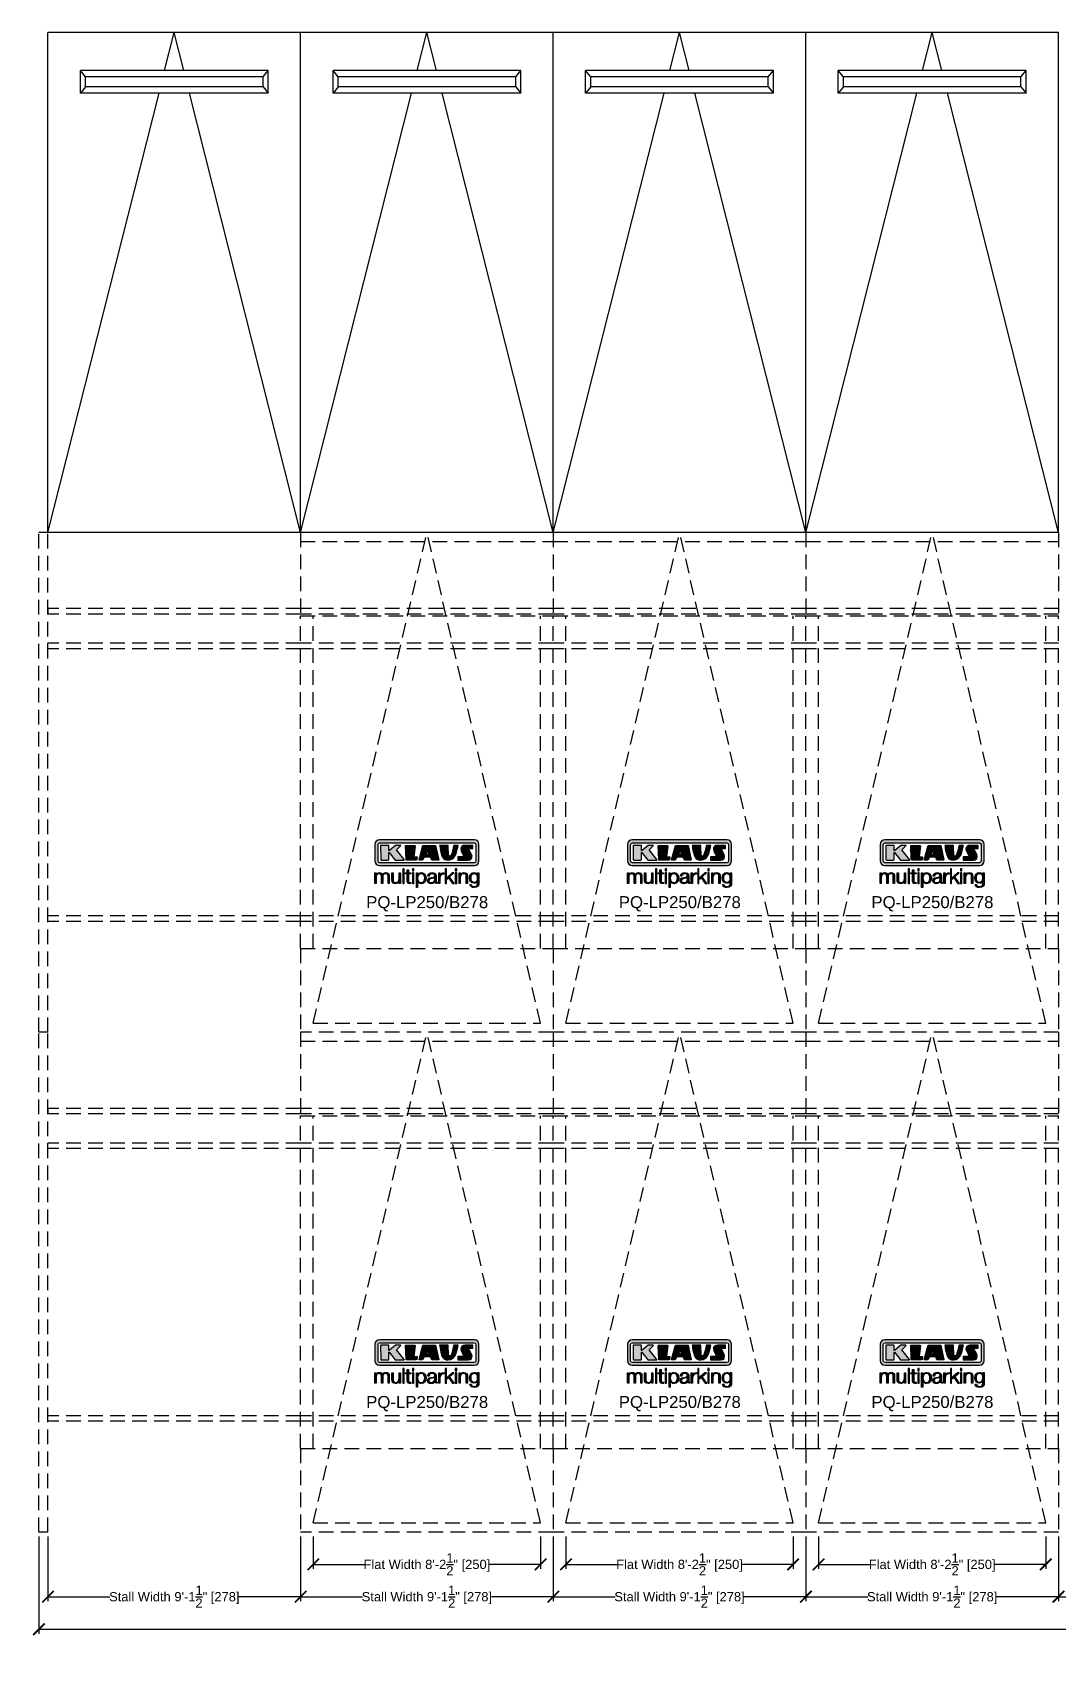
# Model space of a CAD drawing. Extents: x -210816 to 22943, y 10566 to 41486.
# Drawn here: x 19694 to 20138, y 17632 to 18336 of the extents above; entities that cross this region are included whole.
import ezdxf

# ---------------------------------------------------------------- set-up
doc = ezdxf.new("R2010")
doc.units = 0
doc.header["$MEASUREMENT"] = 0
doc.linetypes.add('DASHED', pattern=[0.2067, 0.1654, -0.0413])
doc.linetypes.add('HIDDEN', pattern=[9.525, 6.35, -3.175])
doc.layers.get('0').update_dxf_attribs({"linetype": 'CONTINUOUS'})
doc.layers.get('DEFPOINTS').update_dxf_attribs({"linetype": 'CONTINUOUS'})
for name, color, linetype in [('DIM', 6, 'CONTINUOUS'), ('KLAUS', 30, 'CONTINUOUS'), ('LOGO', 7, 'CONTINUOUS')]:
    doc.layers.add(name, color=color, linetype=linetype)
doc.styles.get("Standard").update_dxf_attribs({"font": 'arial.ttf'})
doc.dimstyles.get("Standard").update_dxf_attribs({"dimtxt": 5, "dimasz": 5, "dimexe": 2, "dimexo": 2, "dimgap": 0.09, "dimtad": 0, "dimtih": 1, "dimtoh": 1, "dimdec": 1, "dimzin": 0, "dimdsep": 46, "dimlunit": 4, "dimtxsty": 'Standard', "dimblk": 'ARCHTICK', "dimcen": -0.09, "dimadec": 0, "dimazin": 0, "dimtfac": 1, "dimtdec": 4, "dimtofl": 0, "dimtmove": 0, "dimatfit": 3, "dimldrblk": 'ARCHTICK', "dimfxl": 1, "dimtolj": 1, "dimtzin": 0, "dimarcsym": 0})

# ---------------------------------------------------------------- blocks, each defined once
blk = doc.blocks.new('KLAUS')
at = {"layer": 'LOGO'}
h = blk.add_hatch(color=8, dxfattribs=at)
h.dxf.hatch_style = 2
edge = h.paths.add_edge_path()
edge.add_spline(control_points=[(3.6, 29.1), (2.9, 29.1), (2.3, 28.5), (2.3, 27.8), (2.3, 27.8), (2.3, 16.1), (2.3, 16.1), (2.3, 15.4), (2.9, 14.8), (3.6, 14.8), (3.6, 14.8), (71.2, 14.8), (71.2, 14.8), (71.9, 14.8), (72.5, 15.4), (72.5, 16.1), (72.5, 16.1), (72.5, 27.8), (72.5, 27.8), (72.5, 28.5), (71.9, 29.1), (71.2, 29.1), (71.2, 29.1), (3.6, 29.1), (3.6, 29.1), (3.6, 29.1), (3.6, 29.1), (3.6, 29.1)], knot_values=[0, 0, 0, 0, 1, 1, 1, 2, 2, 2, 3, 3, 3, 4, 4, 4, 5, 5, 5, 6, 6, 6, 7, 7, 7, 8, 8, 8, 9, 9, 9, 9], degree=3, periodic=0)
edge = h.paths.add_edge_path()
edge.add_spline(control_points=[(3.4, 31.2), (3.4, 31.2), (71.5, 31.2), (71.5, 31.2), (73.3, 31.2), (74.7, 29.8), (74.7, 28), (74.7, 28), (74.7, 16.2), (74.7, 16.2), (74.7, 14.4), (73.3, 12.9), (71.5, 12.9), (71.5, 12.9), (3.4, 12.9), (3.4, 12.9), (1.6, 12.9), (0.1, 14.4), (0.1, 16.2), (0.1, 16.2), (0.1, 28), (0.1, 28), (0.1, 29.8), (1.6, 31.2), (3.4, 31.2), (3.4, 31.2), (3.4, 31.2), (3.4, 31.2)], knot_values=[0, 0, 0, 0, 1, 1, 1, 2, 2, 2, 3, 3, 3, 4, 4, 4, 5, 5, 5, 6, 6, 6, 7, 7, 7, 8, 8, 8, 9, 9, 9, 9], degree=3, periodic=0)
h = blk.add_hatch(color=8, dxfattribs=at)
h.dxf.hatch_style = 2
edge = h.paths.add_edge_path()
edge.add_spline(control_points=[(4.5, 27.3), (4.5, 27.3), (9.7, 27.3), (9.7, 27.3), (9.8, 27.3), (10, 27.2), (10, 27.1), (10, 27.1), (10, 23.7), (10, 23.7), (10, 23.7), (9.9, 23.6), (10, 23.6), (10.1, 23.5), (10.2, 23.6), (10.2, 23.6), (10.2, 23.6), (10.5, 23.7), (10.5, 23.7), (10.5, 23.7), (14.9, 27.3), (14.9, 27.3), (14.9, 27.3), (18.4, 27.3), (18.4, 27.3), (18.4, 27.3), (18.5, 27.3), (18.6, 27.2), (18.6, 27), (18.5, 26.9), (18.5, 26.9), (18.5, 26.9), (15.5, 24.1), (15.5, 24.1), (15.5, 24.1), (21.1, 17.1), (21.1, 17.1), (21.1, 17.1), (21.1, 16.9), (21.1, 16.9), (21.1, 16.8), (21, 16.8), (21, 16.8), (21, 16.8), (14.7, 16.8), (14.7, 16.8), (14.7, 16.8), (10.3, 22.2), (10.3, 22.2), (10.3, 22.2), (10.2, 22.2), (10.1, 22.2), (10, 22.2), (10, 22.1), (10, 22.1), (10, 22.1), (10, 17.1), (10, 17.1), (10, 16.9), (9.8, 16.8), (9.7, 16.8), (9.7, 16.8), (4.5, 16.8), (4.5, 16.8), (4.4, 16.8), (4.2, 16.9), (4.2, 17.1), (4.2, 17.1), (4.2, 27.1), (4.2, 27.1), (4.2, 27.2), (4.4, 27.3), (4.5, 27.3), (4.5, 27.3), (4.5, 27.3), (4.5, 27.3)], knot_values=[0, 0, 0, 0, 1, 1, 1, 2, 2, 2, 3, 3, 3, 4, 4, 4, 5, 5, 5, 6, 6, 6, 7, 7, 7, 8, 8, 8, 9, 9, 9, 10, 10, 10, 11, 11, 11, 12, 12, 12, 13, 13, 13, 14, 14, 14, 15, 15, 15, 16, 16, 16, 17, 17, 17, 18, 18, 18, 19, 19, 19, 20, 20, 20, 21, 21, 21, 22, 22, 22, 23, 23, 23, 24, 24, 24, 25, 25, 25, 25], degree=3, periodic=0)
h = blk.add_hatch(color=8, dxfattribs=at)
h.dxf.hatch_style = 2
h.paths.add_polyline_path([(22.4, 17.1), (22, 27.1), (22.2, 27.3), (28.5, 27.3), (28.9, 27), (28, 19.1), (30.3, 19.1), (30.4, 18.9), (30.1, 17), (29.5, 16.8), (22.6, 16.8)])
h = blk.add_hatch(color=8, dxfattribs=at)
h.paths.add_polyline_path([(36.5, 21), (38.9, 21), (37.9, 23.6)])
h.paths.add_polyline_path([(34.5, 27.3), (43.6, 27.3), (45.8, 16.9), (45.6, 16.8), (40.8, 16.8), (39.9, 18.9), (35.4, 18.9), (34.3, 16.8), (31.8, 16.8), (31.7, 17)])
h = blk.add_hatch(color=8, dxfattribs=at)
h.dxf.hatch_style = 2
edge = h.paths.add_edge_path()
edge.add_spline(control_points=[(52.7, 27.3), (52.7, 27.3), (52.9, 20.1), (52.9, 20.1), (53, 19.9), (53.2, 19.8), (53.4, 19.7), (53.9, 19.6), (54.4, 19.6), (54.6, 20), (55.2, 21.3), (56.3, 25.4), (56.6, 27.3), (56.6, 27.3), (59.8, 27.3), (59.8, 27.3), (58.8, 23.9), (58.6, 16.8), (52.6, 16.8), (48.7, 16.7), (48, 19.4), (47.3, 22.2), (46.9, 23.7), (46.5, 27.3), (46.5, 27.3), (46.5, 27.3), (52.7, 27.3), (52.7, 27.3), (52.7, 27.3), (52.7, 27.3), (52.7, 27.3)], knot_values=[0, 0, 0, 0, 1, 1, 1, 2, 2, 2, 3, 3, 3, 4, 4, 4, 5, 5, 5, 6, 6, 6, 7, 7, 7, 8, 8, 8, 9, 9, 9, 10, 10, 10, 10], degree=3, periodic=0)
h = blk.add_hatch(color=8, dxfattribs=at)
h.dxf.hatch_style = 2
edge = h.paths.add_edge_path()
edge.add_spline(control_points=[(64.5, 27.3), (64.5, 27.3), (70.3, 27.3), (70.3, 27.3), (70.3, 26.5), (70.3, 26), (70.3, 25.1), (70.3, 25.1), (67.3, 25.1), (67.3, 25.1), (67.2, 25), (67.2, 25.1), (67.2, 24.9), (67.2, 24.9), (69.7, 20.4), (69.7, 19.6), (69.7, 16.4), (67.2, 16.8), (65.9, 16.8), (65.9, 16.8), (59.6, 16.8), (59.6, 16.8), (59.6, 17.8), (59.6, 18.2), (59.6, 19.1), (59.6, 19.1), (63.8, 19.1), (63.8, 19.1), (63.8, 19.2), (63.8, 19.1), (63.8, 19.3), (63.8, 20.3), (61.6, 23.1), (61.6, 24.6), (61.6, 26.3), (62.8, 27.3), (64.5, 27.3), (64.5, 27.3), (64.5, 27.3), (64.5, 27.3)], knot_values=[0, 0, 0, 0, 1, 1, 1, 2, 2, 2, 3, 3, 3, 4, 4, 4, 5, 5, 5, 6, 6, 6, 7, 7, 7, 8, 8, 8, 9, 9, 9, 10, 10, 10, 11, 11, 11, 12, 12, 12, 13, 13, 13, 13], degree=3, periodic=0)
h = blk.add_hatch(color=30, dxfattribs=at)
h.dxf.hatch_style = 2
edge = h.paths.add_edge_path()
edge.add_spline(control_points=[(0, 0), (0, 0), (0.9, 0), (0.9, 0), (0.9, 0), (0.9, 4.2), (0.9, 4.2), (0.9, 5.8), (1.6, 7), (3.2, 7), (4.3, 7), (4.8, 6.1), (4.8, 5.1), (4.8, 5.1), (4.8, 0), (4.8, 0), (4.8, 0), (5.7, 0), (5.7, 0), (5.7, 0), (5.7, 4.3), (5.7, 4.3), (5.7, 5.7), (6.1, 7), (7.7, 7), (9, 7), (9.5, 6.3), (9.5, 5.1), (9.5, 5.1), (9.5, 0), (9.5, 0), (9.5, 0), (10.4, 0), (10.4, 0), (10.4, 0), (10.4, 5.1), (10.4, 5.1), (10.4, 6.9), (9.6, 7.8), (7.9, 7.8), (6.9, 7.8), (6, 7.3), (5.5, 6.3), (5.3, 7.3), (4.4, 7.8), (3.4, 7.8), (2.2, 7.8), (1.4, 7.2), (0.9, 6.3), (0.9, 6.3), (0.9, 6.3), (0.9, 6.3), (0.9, 6.3), (0.9, 7.6), (0.9, 7.6), (0.9, 7.6), (0, 7.6), (0, 7.6), (0, 7.6), (0, 0), (0, 0), (0, 0), (0, 0), (0, 0)], knot_values=[0, 0, 0, 0, 1, 1, 1, 2, 2, 2, 3, 3, 3, 4, 4, 4, 5, 5, 5, 6, 6, 6, 7, 7, 7, 8, 8, 8, 9, 9, 9, 10, 10, 10, 11, 11, 11, 12, 12, 12, 13, 13, 13, 14, 14, 14, 15, 15, 15, 16, 16, 16, 17, 17, 17, 18, 18, 18, 19, 19, 19, 20, 20, 20, 21, 21, 21, 21], degree=3, periodic=0)
h = blk.add_hatch(color=30, dxfattribs=at)
h.dxf.hatch_style = 2
edge = h.paths.add_edge_path()
edge.add_spline(control_points=[(18.3, 7.6), (18.3, 7.6), (17.4, 7.6), (17.4, 7.6), (17.4, 7.6), (17.4, 3.6), (17.4, 3.6), (17.4, 2), (16.7, 0.6), (15.1, 0.6), (13.7, 0.6), (13.1, 1.3), (13.1, 2.6), (13.1, 2.6), (13.1, 7.6), (13.1, 7.6), (13.1, 7.6), (12.2, 7.6), (12.2, 7.6), (12.2, 7.6), (12.2, 2.6), (12.2, 2.6), (12.2, 0.9), (12.9, -0.2), (14.8, -0.2), (16, -0.2), (17, 0.4), (17.4, 1.4), (17.4, 1.4), (17.5, 1.4), (17.5, 1.4), (17.5, 1.4), (17.5, 0), (17.5, 0), (17.5, 0), (18.3, 0), (18.3, 0), (18.3, 0), (18.3, 7.6), (18.3, 7.6), (18.3, 7.6), (18.3, 7.6), (18.3, 7.6)], knot_values=[0, 0, 0, 0, 1, 1, 1, 2, 2, 2, 3, 3, 3, 4, 4, 4, 5, 5, 5, 6, 6, 6, 7, 7, 7, 8, 8, 8, 9, 9, 9, 10, 10, 10, 11, 11, 11, 12, 12, 12, 13, 13, 13, 14, 14, 14, 14], degree=3, periodic=0)
h = blk.add_hatch(color=30, dxfattribs=at)
h.dxf.hatch_style = 2
h.paths.add_polyline_path([(20.1, 0), (21, 0), (21, 10.5), (20.1, 10.5)])
h = blk.add_hatch(color=30, dxfattribs=at)
h.dxf.hatch_style = 2
edge = h.paths.add_edge_path()
edge.add_spline(control_points=[(24.2, 9.8), (24.2, 9.8), (23.3, 9.8), (23.3, 9.8), (23.3, 9.8), (23.3, 7.6), (23.3, 7.6), (23.3, 7.6), (22, 7.6), (22, 7.6), (22, 7.6), (22, 6.8), (22, 6.8), (22, 6.8), (23.3, 6.8), (23.3, 6.8), (23.3, 6.8), (23.3, 1.6), (23.3, 1.6), (23.3, 0.3), (23.7, -0.1), (24.9, -0.1), (25.2, -0.1), (25.5, -0.1), (25.8, -0.1), (25.8, -0.1), (25.8, 0.7), (25.8, 0.7), (25.5, 0.7), (25.2, 0.7), (25, 0.7), (24.3, 0.7), (24.2, 1.1), (24.2, 1.7), (24.2, 1.7), (24.2, 6.8), (24.2, 6.8), (24.2, 6.8), (25.8, 6.8), (25.8, 6.8), (25.8, 6.8), (25.8, 7.6), (25.8, 7.6), (25.8, 7.6), (24.2, 7.6), (24.2, 7.6), (24.2, 7.6), (24.2, 9.8), (24.2, 9.8), (24.2, 9.8), (24.2, 9.8), (24.2, 9.8)], knot_values=[0, 0, 0, 0, 1, 1, 1, 2, 2, 2, 3, 3, 3, 4, 4, 4, 5, 5, 5, 6, 6, 6, 7, 7, 7, 8, 8, 8, 9, 9, 9, 10, 10, 10, 11, 11, 11, 12, 12, 12, 13, 13, 13, 14, 14, 14, 15, 15, 15, 16, 16, 16, 17, 17, 17, 17], degree=3, periodic=0)
h = blk.add_hatch(color=30, dxfattribs=at)
h.paths.add_polyline_path([(27.1, 0), (28, 0), (28, 7.6), (27.1, 7.6)])
h.paths.add_polyline_path([(27.1, 9), (28, 9), (28, 10.5), (27.1, 10.5)])
h = blk.add_hatch(color=30, dxfattribs=at)
edge = h.paths.add_edge_path()
edge.add_spline(control_points=[(35.8, 3.8), (35.8, 2.2), (35.1, 0.6), (33.4, 0.6), (31.4, 0.6), (30.7, 2.2), (30.7, 3.8), (30.7, 5.5), (31.3, 7), (33.4, 7), (35.1, 7), (35.8, 5.3), (35.8, 3.8), (35.8, 3.8), (35.8, 3.8), (35.8, 3.8)], knot_values=[0, 0, 0, 0, 1, 1, 1, 2, 2, 2, 3, 3, 3, 4, 4, 4, 5, 5, 5, 5], degree=3, periodic=0)
edge = h.paths.add_edge_path()
edge.add_spline(control_points=[(29.8, -2.8), (29.8, -2.8), (30.7, -2.8), (30.7, -2.8), (30.7, -2.8), (30.7, 1.4), (30.7, 1.4), (30.7, 1.4), (30.7, 1.4), (30.7, 1.4), (31.1, 0.4), (32.2, -0.2), (33.4, -0.2), (35.7, -0.2), (36.8, 1.6), (36.8, 3.8), (36.8, 5.9), (35.7, 7.8), (33.4, 7.8), (32.2, 7.8), (31.1, 7.1), (30.7, 6.1), (30.7, 6.1), (30.6, 6.1), (30.6, 6.1), (30.6, 6.1), (30.6, 7.6), (30.6, 7.6), (30.6, 7.6), (29.8, 7.6), (29.8, 7.6), (29.8, 7.6), (29.8, -2.8), (29.8, -2.8), (29.8, -2.8), (29.8, -2.8), (29.8, -2.8)], knot_values=[0, 0, 0, 0, 1, 1, 1, 2, 2, 2, 3, 3, 3, 4, 4, 4, 5, 5, 5, 6, 6, 6, 7, 7, 7, 8, 8, 8, 9, 9, 9, 10, 10, 10, 11, 11, 11, 12, 12, 12, 12], degree=3, periodic=0)
h = blk.add_hatch(color=30, dxfattribs=at)
edge = h.paths.add_edge_path()
edge.add_spline(control_points=[(43, 2.9), (43, 1.4), (41.8, 0.6), (40.4, 0.6), (39.5, 0.6), (38.7, 1.1), (38.7, 2), (38.7, 3.5), (40.7, 3.5), (42.2, 3.8), (42.5, 3.8), (42.9, 3.9), (43, 4.1), (43, 4.1), (43, 4.1), (43, 4.1), (43, 4.1), (43, 2.9), (43, 2.9), (43, 2.9), (43, 2.9), (43, 2.9)], knot_values=[0, 0, 0, 0, 1, 1, 1, 2, 2, 2, 3, 3, 3, 4, 4, 4, 5, 5, 5, 6, 6, 6, 7, 7, 7, 7], degree=3, periodic=0)
edge = h.paths.add_edge_path()
edge.add_spline(control_points=[(39, 5.2), (39.1, 6.5), (39.9, 7), (41.1, 7), (42.1, 7), (43, 6.7), (43, 5.4), (43, 4.6), (42.6, 4.5), (41.8, 4.4), (39.9, 4.2), (37.8, 4.1), (37.8, 2), (37.8, 0.5), (38.9, -0.2), (40.3, -0.2), (41.8, -0.2), (42.4, 0.3), (43.1, 1.3), (43.1, 1.3), (43.1, 1.3), (43.1, 1.3), (43.1, 0.5), (43.2, 0), (44.2, 0), (44.4, 0), (44.6, 0), (44.8, 0.1), (44.8, 0.1), (44.8, 0.8), (44.8, 0.8), (44.7, 0.8), (44.6, 0.8), (44.5, 0.8), (44.1, 0.8), (44, 1), (44, 1.3), (44, 1.3), (44, 5.3), (44, 5.3), (44, 7.4), (42.5, 7.8), (41.2, 7.8), (39.4, 7.8), (38.2, 7), (38.1, 5.2), (38.1, 5.2), (39, 5.2), (39, 5.2), (39, 5.2), (39, 5.2), (39, 5.2)], knot_values=[0, 0, 0, 0, 1, 1, 1, 2, 2, 2, 3, 3, 3, 4, 4, 4, 5, 5, 5, 6, 6, 6, 7, 7, 7, 8, 8, 8, 9, 9, 9, 10, 10, 10, 11, 11, 11, 12, 12, 12, 13, 13, 13, 14, 14, 14, 15, 15, 15, 16, 16, 16, 17, 17, 17, 17], degree=3, periodic=0)
h = blk.add_hatch(color=30, dxfattribs=at)
h.dxf.hatch_style = 2
edge = h.paths.add_edge_path()
edge.add_spline(control_points=[(45.8, 0), (45.8, 0), (46.7, 0), (46.7, 0), (46.7, 0), (46.7, 4), (46.7, 4), (46.7, 5.6), (47.9, 6.8), (49.5, 6.7), (49.5, 6.7), (49.5, 7.7), (49.5, 7.7), (48.2, 7.7), (47.1, 7), (46.7, 5.8), (46.7, 5.8), (46.6, 5.8), (46.6, 5.8), (46.6, 5.8), (46.6, 7.6), (46.6, 7.6), (46.6, 7.6), (45.8, 7.6), (45.8, 7.6), (45.8, 7.6), (45.8, 0), (45.8, 0), (45.8, 0), (45.8, 0), (45.8, 0)], knot_values=[0, 0, 0, 0, 1, 1, 1, 2, 2, 2, 3, 3, 3, 4, 4, 4, 5, 5, 5, 6, 6, 6, 7, 7, 7, 8, 8, 8, 9, 9, 9, 10, 10, 10, 10], degree=3, periodic=0)
h = blk.add_hatch(color=30, dxfattribs=at)
h.dxf.hatch_style = 2
h.paths.add_polyline_path([(50.4, 0), (51.3, 0), (51.3, 2.9), (52.8, 4.1), (55.8, 0), (57, 0), (53.5, 4.8), (56.7, 7.6), (55.5, 7.6), (51.3, 3.9), (51.3, 10.5), (50.4, 10.5)])
h = blk.add_hatch(color=30, dxfattribs=at)
h.paths.add_polyline_path([(57.7, 0), (58.7, 0), (58.7, 7.6), (57.7, 7.6)])
h.paths.add_polyline_path([(57.7, 9), (58.7, 9), (58.7, 10.5), (57.7, 10.5)])
h = blk.add_hatch(color=30, dxfattribs=at)
h.dxf.hatch_style = 2
edge = h.paths.add_edge_path()
edge.add_spline(control_points=[(60.4, 0), (60.4, 0), (61.3, 0), (61.3, 0), (61.3, 0), (61.3, 4.4), (61.3, 4.4), (61.4, 5.9), (62.2, 7), (63.7, 7), (65.2, 7), (65.6, 6), (65.6, 4.7), (65.6, 4.7), (65.6, 0), (65.6, 0), (65.6, 0), (66.5, 0), (66.5, 0), (66.5, 0), (66.5, 4.9), (66.5, 4.9), (66.5, 6.7), (65.9, 7.8), (63.8, 7.8), (62.7, 7.8), (61.7, 7.2), (61.4, 6.3), (61.4, 6.3), (61.3, 6.3), (61.3, 6.3), (61.3, 6.3), (61.3, 7.6), (61.3, 7.6), (61.3, 7.6), (60.4, 7.6), (60.4, 7.6), (60.4, 7.6), (60.4, 0), (60.4, 0), (60.4, 0), (60.4, 0), (60.4, 0)], knot_values=[0, 0, 0, 0, 1, 1, 1, 2, 2, 2, 3, 3, 3, 4, 4, 4, 5, 5, 5, 6, 6, 6, 7, 7, 7, 8, 8, 8, 9, 9, 9, 10, 10, 10, 11, 11, 11, 12, 12, 12, 13, 13, 13, 14, 14, 14, 14], degree=3, periodic=0)
h = blk.add_hatch(color=30, dxfattribs=at)
edge = h.paths.add_edge_path()
edge.add_spline(control_points=[(71.3, 0.9), (69.6, 0.9), (68.8, 2.3), (68.8, 3.9), (68.8, 5.4), (69.6, 7), (71.3, 7), (73.1, 7), (73.7, 5.3), (73.7, 3.9), (73.7, 2.3), (72.9, 0.9), (71.3, 0.9), (71.3, 0.9), (71.3, 0.9), (71.3, 0.9)], knot_values=[0, 0, 0, 0, 1, 1, 1, 2, 2, 2, 3, 3, 3, 4, 4, 4, 5, 5, 5, 5], degree=3, periodic=0)
edge = h.paths.add_edge_path()
edge.add_spline(control_points=[(74.7, 7.6), (74.7, 7.6), (73.7, 7.6), (73.7, 7.6), (73.7, 7.6), (73.7, 6.3), (73.7, 6.3), (73.7, 6.3), (73.7, 6.3), (73.7, 6.3), (73.4, 7.1), (72.4, 7.8), (71.3, 7.8), (69.1, 7.8), (67.9, 6), (67.9, 4), (67.9, 1.8), (68.9, 0.1), (71.3, 0.1), (72.4, 0.1), (73.3, 0.7), (73.7, 1.6), (73.7, 1.6), (73.7, 1.6), (73.7, 1.6), (73.7, 1.6), (73.7, 0.6), (73.7, 0.6), (73.7, -1.2), (73, -2.2), (71.3, -2.2), (70.3, -2.2), (69.3, -1.8), (69.1, -0.7), (69.1, -0.7), (68.2, -0.7), (68.2, -0.7), (68.3, -2.3), (69.8, -3), (71.3, -3), (73.8, -3), (74.7, -1.6), (74.7, 0.6), (74.7, 0.6), (74.7, 7.6), (74.7, 7.6), (74.7, 7.6), (74.7, 7.6), (74.7, 7.6)], knot_values=[0, 0, 0, 0, 1, 1, 1, 2, 2, 2, 3, 3, 3, 4, 4, 4, 5, 5, 5, 6, 6, 6, 7, 7, 7, 8, 8, 8, 9, 9, 9, 10, 10, 10, 11, 11, 11, 12, 12, 12, 13, 13, 13, 14, 14, 14, 15, 15, 15, 16, 16, 16, 16], degree=3, periodic=0)
for points in [[(22.4, 17.1), (22, 27.1), (22.2, 27.3), (28.5, 27.3), (28.9, 27), (28, 19.1), (30.3, 19.1), (30.4, 18.9), (30.1, 17), (29.5, 16.8), (22.6, 16.8), (22.4, 17.1), (22.4, 17.1)], [(34.5, 27.3), (43.6, 27.3), (45.8, 16.9), (45.6, 16.8), (40.8, 16.8), (39.9, 18.9), (35.4, 18.9), (34.3, 16.8), (31.8, 16.8), (31.7, 17), (34.5, 27.3), (34.5, 27.3)], [(36.5, 21), (38.9, 21), (37.9, 23.6), (36.5, 21), (36.5, 21)], [(20.1, 0), (21, 0), (21, 10.5), (20.1, 10.5), (20.1, 0), (20.1, 0)], [(27.1, 9), (28, 9), (28, 10.5), (27.1, 10.5), (27.1, 9), (27.1, 9)], [(27.1, 0), (28, 0), (28, 7.6), (27.1, 7.6), (27.1, 0), (27.1, 0)], [(50.4, 0), (51.3, 0), (51.3, 2.9), (52.8, 4.1), (55.8, 0), (57, 0), (53.5, 4.8), (56.7, 7.6), (55.5, 7.6), (51.3, 3.9), (51.3, 10.5), (50.4, 10.5), (50.4, 0), (50.4, 0)], [(57.7, 9), (58.7, 9), (58.7, 10.5), (57.7, 10.5), (57.7, 9), (57.7, 9)], [(57.7, 0), (58.7, 0), (58.7, 7.6), (57.7, 7.6), (57.7, 0), (57.7, 0)]]:
    blk.add_lwpolyline(points, dxfattribs=at)
for points, knots in [([(3.4, 31.2), (3.4, 31.2), (71.5, 31.2), (71.5, 31.2), (73.3, 31.2), (74.7, 29.8), (74.7, 28), (74.7, 28), (74.7, 16.2), (74.7, 16.2), (74.7, 14.4), (73.3, 12.9), (71.5, 12.9), (71.5, 12.9), (3.4, 12.9), (3.4, 12.9), (1.6, 12.9), (0.1, 14.4), (0.1, 16.2), (0.1, 16.2), (0.1, 28), (0.1, 28), (0.1, 29.8), (1.6, 31.2), (3.4, 31.2), (3.4, 31.2), (3.4, 31.2), (3.4, 31.2)], [0, 0, 0, 0, 1, 1, 1, 2, 2, 2, 3, 3, 3, 4, 4, 4, 5, 5, 5, 6, 6, 6, 7, 7, 7, 8, 8, 8, 9, 9, 9, 9]), ([(3.6, 29.1), (2.9, 29.1), (2.3, 28.5), (2.3, 27.8), (2.3, 27.8), (2.3, 16.1), (2.3, 16.1), (2.3, 15.4), (2.9, 14.8), (3.6, 14.8), (3.6, 14.8), (71.2, 14.8), (71.2, 14.8), (71.9, 14.8), (72.5, 15.4), (72.5, 16.1), (72.5, 16.1), (72.5, 27.8), (72.5, 27.8), (72.5, 28.5), (71.9, 29.1), (71.2, 29.1), (71.2, 29.1), (3.6, 29.1), (3.6, 29.1), (3.6, 29.1), (3.6, 29.1), (3.6, 29.1)], [0, 0, 0, 0, 1, 1, 1, 2, 2, 2, 3, 3, 3, 4, 4, 4, 5, 5, 5, 6, 6, 6, 7, 7, 7, 8, 8, 8, 9, 9, 9, 9]), ([(4.5, 27.3), (4.5, 27.3), (9.7, 27.3), (9.7, 27.3), (9.8, 27.3), (10, 27.2), (10, 27.1), (10, 27.1), (10, 23.7), (10, 23.7), (10, 23.7), (9.9, 23.6), (10, 23.6), (10.1, 23.5), (10.2, 23.6), (10.2, 23.6), (10.2, 23.6), (10.5, 23.7), (10.5, 23.7), (10.5, 23.7), (14.9, 27.3), (14.9, 27.3), (14.9, 27.3), (18.4, 27.3), (18.4, 27.3), (18.4, 27.3), (18.5, 27.3), (18.6, 27.2), (18.6, 27), (18.5, 26.9), (18.5, 26.9), (18.5, 26.9), (15.5, 24.1), (15.5, 24.1), (15.5, 24.1), (21.1, 17.1), (21.1, 17.1), (21.1, 17.1), (21.1, 16.9), (21.1, 16.9), (21.1, 16.8), (21, 16.8), (21, 16.8), (21, 16.8), (14.7, 16.8), (14.7, 16.8), (14.7, 16.8), (10.3, 22.2), (10.3, 22.2), (10.3, 22.2), (10.2, 22.2), (10.1, 22.2), (10, 22.2), (10, 22.1), (10, 22.1), (10, 22.1), (10, 17.1), (10, 17.1), (10, 16.9), (9.8, 16.8), (9.7, 16.8), (9.7, 16.8), (4.5, 16.8), (4.5, 16.8), (4.4, 16.8), (4.2, 16.9), (4.2, 17.1), (4.2, 17.1), (4.2, 27.1), (4.2, 27.1), (4.2, 27.2), (4.4, 27.3), (4.5, 27.3), (4.5, 27.3), (4.5, 27.3), (4.5, 27.3)], [0, 0, 0, 0, 1, 1, 1, 2, 2, 2, 3, 3, 3, 4, 4, 4, 5, 5, 5, 6, 6, 6, 7, 7, 7, 8, 8, 8, 9, 9, 9, 10, 10, 10, 11, 11, 11, 12, 12, 12, 13, 13, 13, 14, 14, 14, 15, 15, 15, 16, 16, 16, 17, 17, 17, 18, 18, 18, 19, 19, 19, 20, 20, 20, 21, 21, 21, 22, 22, 22, 23, 23, 23, 24, 24, 24, 25, 25, 25, 25]), ([(52.7, 27.3), (52.7, 27.3), (52.9, 20.1), (52.9, 20.1), (53, 19.9), (53.2, 19.8), (53.4, 19.7), (53.9, 19.6), (54.4, 19.6), (54.6, 20), (55.2, 21.3), (56.3, 25.4), (56.6, 27.3), (56.6, 27.3), (59.8, 27.3), (59.8, 27.3), (58.8, 23.9), (58.6, 16.8), (52.6, 16.8), (48.7, 16.7), (48, 19.4), (47.3, 22.2), (46.9, 23.7), (46.5, 27.3), (46.5, 27.3), (46.5, 27.3), (52.7, 27.3), (52.7, 27.3), (52.7, 27.3), (52.7, 27.3), (52.7, 27.3)], [0, 0, 0, 0, 1, 1, 1, 2, 2, 2, 3, 3, 3, 4, 4, 4, 5, 5, 5, 6, 6, 6, 7, 7, 7, 8, 8, 8, 9, 9, 9, 10, 10, 10, 10]), ([(64.5, 27.3), (64.5, 27.3), (70.3, 27.3), (70.3, 27.3), (70.3, 26.5), (70.3, 26), (70.3, 25.1), (70.3, 25.1), (67.3, 25.1), (67.3, 25.1), (67.2, 25), (67.2, 25.1), (67.2, 24.9), (67.2, 24.9), (69.7, 20.4), (69.7, 19.6), (69.7, 16.4), (67.2, 16.8), (65.9, 16.8), (65.9, 16.8), (59.6, 16.8), (59.6, 16.8), (59.6, 17.8), (59.6, 18.2), (59.6, 19.1), (59.6, 19.1), (63.8, 19.1), (63.8, 19.1), (63.8, 19.2), (63.8, 19.1), (63.8, 19.3), (63.8, 20.3), (61.6, 23.1), (61.6, 24.6), (61.6, 26.3), (62.8, 27.3), (64.5, 27.3), (64.5, 27.3), (64.5, 27.3), (64.5, 27.3)], [0, 0, 0, 0, 1, 1, 1, 2, 2, 2, 3, 3, 3, 4, 4, 4, 5, 5, 5, 6, 6, 6, 7, 7, 7, 8, 8, 8, 9, 9, 9, 10, 10, 10, 11, 11, 11, 12, 12, 12, 13, 13, 13, 13]), ([(0, 0), (0, 0), (0.9, 0), (0.9, 0), (0.9, 0), (0.9, 4.2), (0.9, 4.2), (0.9, 5.8), (1.6, 7), (3.2, 7), (4.3, 7), (4.8, 6.1), (4.8, 5.1), (4.8, 5.1), (4.8, 0), (4.8, 0), (4.8, 0), (5.7, 0), (5.7, 0), (5.7, 0), (5.7, 4.3), (5.7, 4.3), (5.7, 5.7), (6.1, 7), (7.7, 7), (9, 7), (9.5, 6.3), (9.5, 5.1), (9.5, 5.1), (9.5, 0), (9.5, 0), (9.5, 0), (10.4, 0), (10.4, 0), (10.4, 0), (10.4, 5.1), (10.4, 5.1), (10.4, 6.9), (9.6, 7.8), (7.9, 7.8), (6.9, 7.8), (6, 7.3), (5.5, 6.3), (5.3, 7.3), (4.4, 7.8), (3.4, 7.8), (2.2, 7.8), (1.4, 7.2), (0.9, 6.3), (0.9, 6.3), (0.9, 6.3), (0.9, 6.3), (0.9, 6.3), (0.9, 7.6), (0.9, 7.6), (0.9, 7.6), (0, 7.6), (0, 7.6), (0, 7.6), (0, 0), (0, 0), (0, 0), (0, 0), (0, 0)], [0, 0, 0, 0, 1, 1, 1, 2, 2, 2, 3, 3, 3, 4, 4, 4, 5, 5, 5, 6, 6, 6, 7, 7, 7, 8, 8, 8, 9, 9, 9, 10, 10, 10, 11, 11, 11, 12, 12, 12, 13, 13, 13, 14, 14, 14, 15, 15, 15, 16, 16, 16, 17, 17, 17, 18, 18, 18, 19, 19, 19, 20, 20, 20, 21, 21, 21, 21]), ([(18.3, 7.6), (18.3, 7.6), (17.4, 7.6), (17.4, 7.6), (17.4, 7.6), (17.4, 3.6), (17.4, 3.6), (17.4, 2), (16.7, 0.6), (15.1, 0.6), (13.7, 0.6), (13.1, 1.3), (13.1, 2.6), (13.1, 2.6), (13.1, 7.6), (13.1, 7.6), (13.1, 7.6), (12.2, 7.6), (12.2, 7.6), (12.2, 7.6), (12.2, 2.6), (12.2, 2.6), (12.2, 0.9), (12.9, -0.2), (14.8, -0.2), (16, -0.2), (17, 0.4), (17.4, 1.4), (17.4, 1.4), (17.5, 1.4), (17.5, 1.4), (17.5, 1.4), (17.5, 0), (17.5, 0), (17.5, 0), (18.3, 0), (18.3, 0), (18.3, 0), (18.3, 7.6), (18.3, 7.6), (18.3, 7.6), (18.3, 7.6), (18.3, 7.6)], [0, 0, 0, 0, 1, 1, 1, 2, 2, 2, 3, 3, 3, 4, 4, 4, 5, 5, 5, 6, 6, 6, 7, 7, 7, 8, 8, 8, 9, 9, 9, 10, 10, 10, 11, 11, 11, 12, 12, 12, 13, 13, 13, 14, 14, 14, 14]), ([(24.2, 9.8), (24.2, 9.8), (23.3, 9.8), (23.3, 9.8), (23.3, 9.8), (23.3, 7.6), (23.3, 7.6), (23.3, 7.6), (22, 7.6), (22, 7.6), (22, 7.6), (22, 6.8), (22, 6.8), (22, 6.8), (23.3, 6.8), (23.3, 6.8), (23.3, 6.8), (23.3, 1.6), (23.3, 1.6), (23.3, 0.3), (23.7, -0.1), (24.9, -0.1), (25.2, -0.1), (25.5, -0.1), (25.8, -0.1), (25.8, -0.1), (25.8, 0.7), (25.8, 0.7), (25.5, 0.7), (25.2, 0.7), (25, 0.7), (24.3, 0.7), (24.2, 1.1), (24.2, 1.7), (24.2, 1.7), (24.2, 6.8), (24.2, 6.8), (24.2, 6.8), (25.8, 6.8), (25.8, 6.8), (25.8, 6.8), (25.8, 7.6), (25.8, 7.6), (25.8, 7.6), (24.2, 7.6), (24.2, 7.6), (24.2, 7.6), (24.2, 9.8), (24.2, 9.8), (24.2, 9.8), (24.2, 9.8), (24.2, 9.8)], [0, 0, 0, 0, 1, 1, 1, 2, 2, 2, 3, 3, 3, 4, 4, 4, 5, 5, 5, 6, 6, 6, 7, 7, 7, 8, 8, 8, 9, 9, 9, 10, 10, 10, 11, 11, 11, 12, 12, 12, 13, 13, 13, 14, 14, 14, 15, 15, 15, 16, 16, 16, 17, 17, 17, 17]), ([(29.8, -2.8), (29.8, -2.8), (30.7, -2.8), (30.7, -2.8), (30.7, -2.8), (30.7, 1.4), (30.7, 1.4), (30.7, 1.4), (30.7, 1.4), (30.7, 1.4), (31.1, 0.4), (32.2, -0.2), (33.4, -0.2), (35.7, -0.2), (36.8, 1.6), (36.8, 3.8), (36.8, 5.9), (35.7, 7.8), (33.4, 7.8), (32.2, 7.8), (31.1, 7.1), (30.7, 6.1), (30.7, 6.1), (30.6, 6.1), (30.6, 6.1), (30.6, 6.1), (30.6, 7.6), (30.6, 7.6), (30.6, 7.6), (29.8, 7.6), (29.8, 7.6), (29.8, 7.6), (29.8, -2.8), (29.8, -2.8), (29.8, -2.8), (29.8, -2.8), (29.8, -2.8)], [0, 0, 0, 0, 1, 1, 1, 2, 2, 2, 3, 3, 3, 4, 4, 4, 5, 5, 5, 6, 6, 6, 7, 7, 7, 8, 8, 8, 9, 9, 9, 10, 10, 10, 11, 11, 11, 12, 12, 12, 12]), ([(35.8, 3.8), (35.8, 2.2), (35.1, 0.6), (33.4, 0.6), (31.4, 0.6), (30.7, 2.2), (30.7, 3.8), (30.7, 5.5), (31.3, 7), (33.4, 7), (35.1, 7), (35.8, 5.3), (35.8, 3.8), (35.8, 3.8), (35.8, 3.8), (35.8, 3.8)], [0, 0, 0, 0, 1, 1, 1, 2, 2, 2, 3, 3, 3, 4, 4, 4, 5, 5, 5, 5]), ([(39, 5.2), (39.1, 6.5), (39.9, 7), (41.1, 7), (42.1, 7), (43, 6.7), (43, 5.4), (43, 4.6), (42.6, 4.5), (41.8, 4.4), (39.9, 4.2), (37.8, 4.1), (37.8, 2), (37.8, 0.5), (38.9, -0.2), (40.3, -0.2), (41.8, -0.2), (42.4, 0.3), (43.1, 1.3), (43.1, 1.3), (43.1, 1.3), (43.1, 1.3), (43.1, 0.5), (43.2, 0), (44.2, 0), (44.4, 0), (44.6, 0), (44.8, 0.1), (44.8, 0.1), (44.8, 0.8), (44.8, 0.8), (44.7, 0.8), (44.6, 0.8), (44.5, 0.8), (44.1, 0.8), (44, 1), (44, 1.3), (44, 1.3), (44, 5.3), (44, 5.3), (44, 7.4), (42.5, 7.8), (41.2, 7.8), (39.4, 7.8), (38.2, 7), (38.1, 5.2), (38.1, 5.2), (39, 5.2), (39, 5.2), (39, 5.2), (39, 5.2), (39, 5.2)], [0, 0, 0, 0, 1, 1, 1, 2, 2, 2, 3, 3, 3, 4, 4, 4, 5, 5, 5, 6, 6, 6, 7, 7, 7, 8, 8, 8, 9, 9, 9, 10, 10, 10, 11, 11, 11, 12, 12, 12, 13, 13, 13, 14, 14, 14, 15, 15, 15, 16, 16, 16, 17, 17, 17, 17]), ([(43, 2.9), (43, 1.4), (41.8, 0.6), (40.4, 0.6), (39.5, 0.6), (38.7, 1.1), (38.7, 2), (38.7, 3.5), (40.7, 3.5), (42.2, 3.8), (42.5, 3.8), (42.9, 3.9), (43, 4.1), (43, 4.1), (43, 4.1), (43, 4.1), (43, 4.1), (43, 2.9), (43, 2.9), (43, 2.9), (43, 2.9), (43, 2.9)], [0, 0, 0, 0, 1, 1, 1, 2, 2, 2, 3, 3, 3, 4, 4, 4, 5, 5, 5, 6, 6, 6, 7, 7, 7, 7]), ([(45.8, 0), (45.8, 0), (46.7, 0), (46.7, 0), (46.7, 0), (46.7, 4), (46.7, 4), (46.7, 5.6), (47.9, 6.8), (49.5, 6.7), (49.5, 6.7), (49.5, 7.7), (49.5, 7.7), (48.2, 7.7), (47.1, 7), (46.7, 5.8), (46.7, 5.8), (46.6, 5.8), (46.6, 5.8), (46.6, 5.8), (46.6, 7.6), (46.6, 7.6), (46.6, 7.6), (45.8, 7.6), (45.8, 7.6), (45.8, 7.6), (45.8, 0), (45.8, 0), (45.8, 0), (45.8, 0), (45.8, 0)], [0, 0, 0, 0, 1, 1, 1, 2, 2, 2, 3, 3, 3, 4, 4, 4, 5, 5, 5, 6, 6, 6, 7, 7, 7, 8, 8, 8, 9, 9, 9, 10, 10, 10, 10]), ([(60.4, 0), (60.4, 0), (61.3, 0), (61.3, 0), (61.3, 0), (61.3, 4.4), (61.3, 4.4), (61.4, 5.9), (62.2, 7), (63.7, 7), (65.2, 7), (65.6, 6), (65.6, 4.7), (65.6, 4.7), (65.6, 0), (65.6, 0), (65.6, 0), (66.5, 0), (66.5, 0), (66.5, 0), (66.5, 4.9), (66.5, 4.9), (66.5, 6.7), (65.9, 7.8), (63.8, 7.8), (62.7, 7.8), (61.7, 7.2), (61.4, 6.3), (61.4, 6.3), (61.3, 6.3), (61.3, 6.3), (61.3, 6.3), (61.3, 7.6), (61.3, 7.6), (61.3, 7.6), (60.4, 7.6), (60.4, 7.6), (60.4, 7.6), (60.4, 0), (60.4, 0), (60.4, 0), (60.4, 0), (60.4, 0)], [0, 0, 0, 0, 1, 1, 1, 2, 2, 2, 3, 3, 3, 4, 4, 4, 5, 5, 5, 6, 6, 6, 7, 7, 7, 8, 8, 8, 9, 9, 9, 10, 10, 10, 11, 11, 11, 12, 12, 12, 13, 13, 13, 14, 14, 14, 14]), ([(74.7, 7.6), (74.7, 7.6), (73.7, 7.6), (73.7, 7.6), (73.7, 7.6), (73.7, 6.3), (73.7, 6.3), (73.7, 6.3), (73.7, 6.3), (73.7, 6.3), (73.4, 7.1), (72.4, 7.8), (71.3, 7.8), (69.1, 7.8), (67.9, 6), (67.9, 4), (67.9, 1.8), (68.9, 0.1), (71.3, 0.1), (72.4, 0.1), (73.3, 0.7), (73.7, 1.6), (73.7, 1.6), (73.7, 1.6), (73.7, 1.6), (73.7, 1.6), (73.7, 0.6), (73.7, 0.6), (73.7, -1.2), (73, -2.2), (71.3, -2.2), (70.3, -2.2), (69.3, -1.8), (69.1, -0.7), (69.1, -0.7), (68.2, -0.7), (68.2, -0.7), (68.3, -2.3), (69.8, -3), (71.3, -3), (73.8, -3), (74.7, -1.6), (74.7, 0.6), (74.7, 0.6), (74.7, 7.6), (74.7, 7.6), (74.7, 7.6), (74.7, 7.6), (74.7, 7.6)], [0, 0, 0, 0, 1, 1, 1, 2, 2, 2, 3, 3, 3, 4, 4, 4, 5, 5, 5, 6, 6, 6, 7, 7, 7, 8, 8, 8, 9, 9, 9, 10, 10, 10, 11, 11, 11, 12, 12, 12, 13, 13, 13, 14, 14, 14, 15, 15, 15, 16, 16, 16, 16]), ([(71.3, 0.9), (69.6, 0.9), (68.8, 2.3), (68.8, 3.9), (68.8, 5.4), (69.6, 7), (71.3, 7), (73.1, 7), (73.7, 5.3), (73.7, 3.9), (73.7, 2.3), (72.9, 0.9), (71.3, 0.9), (71.3, 0.9), (71.3, 0.9), (71.3, 0.9)], [0, 0, 0, 0, 1, 1, 1, 2, 2, 2, 3, 3, 3, 4, 4, 4, 5, 5, 5, 5])]:
    blk.add_open_spline(points, degree=3, knots=knots, dxfattribs=at)
blk = doc.blocks.new('A$C7328')
at = {"layer": 'KLAUS', "color": 4, "linetype": 'HIDDEN'}
for p, q in [((109.45, 216.53), (0, 216.53)), ((0, 216.53), (0, 180.31)), ((0, 212.6), (109.45, 212.6)), ((109.45, 216.53), (109.45, 180.31)), ((0, 36.22), (0, 0)), ((109.45, 36.22), (109.45, 0)), ((109.45, 0), (0, 0)), ((5.51, 3.94), (103.94, 3.94))]:
    blk.add_line(p, q, dxfattribs=at)
at = {"layer": 'KLAUS', "linetype": 'HIDDEN'}
for p, q in [((5.51, 3.94), (54.72, 216.53)), ((103.94, 3.94), (54.72, 216.53)), ((0, 180.31), (109.45, 180.31)), ((0, 36.22), (0, 180.31)), ((5.51, 36.22), (5.51, 180.31)), ((103.94, 36.22), (103.94, 180.31)), ((109.45, 36.22), (109.45, 180.31)), ((0, 36.22), (109.45, 36.22))]:
    blk.add_line(p, q, dxfattribs=at)
at = {"layer": 'KLAUS', "color": 3, "linetype": 'HIDDEN'}
for p, q in [((109.45, 183.51), (0, 183.51)), ((109.45, 181.14), (0, 181.14))]:
    blk.add_line(p, q, dxfattribs=at)
at = {"layer": 'KLAUS', "color": 2, "linetype": 'HIDDEN'}
for p, q in [((109.45, 168.5), (0, 168.5)), ((109.45, 166.14), (0, 166.14)), ((109.45, 50.39), (0, 50.39)), ((109.45, 48.03), (0, 48.03))]:
    blk.add_line(p, q, dxfattribs=at)
at = {"layer": 'KLAUS', "linetype": 'DASHED', "xscale": 0.6042342747489289, "yscale": 0.6042342747559075, "zscale": 0.604234274745576, "rotation": 0.01107024451872799}
blk.add_blockref('KLAUS', (32.15, 64.44), dxfattribs=at)
at = {"layer": 'KLAUS', "linetype": 'DASHED'}
blk.add_text('PQ-LP250/B278', height=5.1969, dxfattribs=at).set_placement((28.41, 53.74))
blk = doc.blocks.new('A$C1399')
at = {"layer": 'KLAUS', "color": 3, "linetype": 'HIDDEN'}
for p, q in [((109.45, 135.48), (0, 135.48)), ((0, 135.48), (0, 133.11)), ((109.45, 133.11), (0, 133.11))]:
    blk.add_line(p, q, dxfattribs=at)
at = {"layer": 'KLAUS', "color": 2, "linetype": 'HIDDEN'}
for p, q in [((109.45, 120.47), (0, 120.47)), ((0, 118.11), (0, 120.47)), ((109.45, 118.11), (0, 118.11)), ((109.45, 2.36), (0, 2.36)), ((0, 0), (0, 2.36)), ((109.45, 0), (0, 0))]:
    blk.add_line(p, q, dxfattribs=at)
blk = doc.blocks.new('A$C19511')
at = {"layer": 'KLAUS', "linetype": 'HIDDEN'}
for p, q in [((0, 0), (0, 216.535)), ((3.937, 216.535), (0, 216.535)), ((3.937, 0), (3.937, 216.535)), ((3.937, 0), (0, 0))]:
    blk.add_line(p, q, dxfattribs=at)
blk = doc.blocks.new('A$C20605')
at = {"layer": 'DIM'}
for name, p in [('A$C19511', (0, 0)), ('A$C1399', (3.94, 48.03))]:
    blk.add_blockref(name, p, dxfattribs=at)
blk = doc.blocks.new('A$C3593')
for p, q in [((0, 0), (0, 216.53)), ((109.45, 216.53), (0, 216.53)), ((50.55, 200.03), (54.72, 216.53)), ((58.9, 200.03), (54.72, 216.53)), ((109.45, 0), (109.45, 216.53)), ((95.4, 200.03), (14.05, 200.03)), ((14.05, 190.33), (14.05, 200.03)), ((16.27, 197.32), (14.05, 200.03)), ((16.27, 193.03), (16.27, 197.32)), ((93.18, 197.32), (16.27, 197.32)), ((93.18, 197.32), (95.4, 200.03)), ((93.18, 193.03), (93.18, 197.32)), ((95.4, 190.33), (95.4, 200.03)), ((0, 0), (48.1, 190.33)), ((16.27, 193.03), (14.05, 190.33)), ((95.4, 190.33), (14.05, 190.33)), ((93.18, 193.03), (16.27, 193.03)), ((109.45, 0), (61.35, 190.33)), ((93.18, 193.03), (95.4, 190.33)), ((109.45, 0), (0, 0))]:
    blk.add_line(p, q)
blk = doc.blocks.new('_ARCHTICK')
at = {"color": 0, "linetype": 'ByBlock', "const_width": 0.15}
blk.add_lwpolyline([(-0.5, -0.5), (0.5, 0.5)], dxfattribs=at)
blk = doc.blocks.new('*D17634')
at = {"layer": 'DEFPOINTS', "color": 0}
for p in [(20138.31, 17686.71), (20247.76, 17686.71), (20247.76, 17658.7)]:
    blk.add_point(p, dxfattribs=at)
at = {"layer": 'DIM', "color": 0, "lineweight": -2}
for p, q in [((20138.31, 17684.71), (20138.31, 17656.7)), ((20247.76, 17684.71), (20247.76, 17656.7)), ((20138.31, 17658.7), (20165.12, 17658.7)), ((20247.76, 17658.7), (20220.94, 17658.7))]:
    blk.add_line(p, q, dxfattribs=at)
at = {"layer": 'DIM', "color": 0, "lineweight": -2, "xscale": 5, "yscale": 5, "zscale": 5, "rotation": 180}
blk.add_blockref('_ARCHTICK', (20138.31, 17658.7), dxfattribs=at)
at = {"layer": 'DIM', "color": 0, "lineweight": -2, "xscale": 5, "yscale": 5, "zscale": 5}
blk.add_blockref('_ARCHTICK', (20247.76, 17658.7), dxfattribs=at)
at = {"layer": 'DIM', "color": 0, "insert": (20193.03, 17658.7), "char_height": 4, "attachment_point": 5}
blk.add_mtext('\\A1;Stall Width 9\'-1{\\H1.000000x;\\S1/2;}" [278]', dxfattribs=at)
blk = doc.blocks.new('*D17636')
at = {"layer": 'DEFPOINTS', "color": 0}
for p in [(20028.86, 17686.71), (20138.31, 17686.71), (20138.31, 17658.7)]:
    blk.add_point(p, dxfattribs=at)
at = {"layer": 'DIM', "color": 0, "lineweight": -2}
for p, q in [((20028.86, 17684.71), (20028.86, 17656.7)), ((20138.31, 17684.71), (20138.31, 17656.7)), ((20028.86, 17658.7), (20055.67, 17658.7)), ((20138.31, 17658.7), (20111.49, 17658.7))]:
    blk.add_line(p, q, dxfattribs=at)
at = {"layer": 'DIM', "color": 0, "lineweight": -2, "xscale": 5, "yscale": 5, "zscale": 5, "rotation": 180}
blk.add_blockref('_ARCHTICK', (20028.86, 17658.7), dxfattribs=at)
at = {"layer": 'DIM', "color": 0, "lineweight": -2, "xscale": 5, "yscale": 5, "zscale": 5}
blk.add_blockref('_ARCHTICK', (20138.31, 17658.7), dxfattribs=at)
at = {"layer": 'DIM', "color": 0, "insert": (20083.58, 17658.7), "char_height": 4, "attachment_point": 5}
blk.add_mtext('\\A1;Stall Width 9\'-1{\\H1.000000x;\\S1/2;}" [278]', dxfattribs=at)
blk = doc.blocks.new('*D17637')
at = {"layer": 'DEFPOINTS', "color": 0}
for p in [(20034.37, 17686.71), (20132.8, 17686.71), (20132.8, 17672.7)]:
    blk.add_point(p, dxfattribs=at)
at = {"layer": 'DIM', "color": 0, "lineweight": -2}
for p, q in [((20034.37, 17684.71), (20034.37, 17670.7)), ((20132.8, 17684.71), (20132.8, 17670.7)), ((20034.37, 17672.7), (20056.55, 17672.7)), ((20132.8, 17672.7), (20110.62, 17672.7))]:
    blk.add_line(p, q, dxfattribs=at)
at = {"layer": 'DIM', "color": 0, "lineweight": -2, "xscale": 5, "yscale": 5, "zscale": 5, "rotation": 180}
blk.add_blockref('_ARCHTICK', (20034.37, 17672.7), dxfattribs=at)
at = {"layer": 'DIM', "color": 0, "lineweight": -2, "xscale": 5, "yscale": 5, "zscale": 5}
blk.add_blockref('_ARCHTICK', (20132.8, 17672.7), dxfattribs=at)
at = {"layer": 'DIM', "color": 0, "insert": (20083.58, 17672.7), "char_height": 4, "attachment_point": 5}
blk.add_mtext('\\A1;Flat Width 8\'-2{\\H1.000000x;\\S1/2;}" [250]', dxfattribs=at)
blk = doc.blocks.new('*D17638')
at = {"layer": 'DEFPOINTS', "color": 0}
for p in [(19919.41, 17686.71), (20028.86, 17686.71), (20028.86, 17658.7)]:
    blk.add_point(p, dxfattribs=at)
at = {"layer": 'DIM', "color": 0, "lineweight": -2}
for p, q in [((19919.41, 17684.71), (19919.41, 17656.7)), ((20028.86, 17684.71), (20028.86, 17656.7)), ((19919.41, 17658.7), (19946.22, 17658.7)), ((20028.86, 17658.7), (20002.05, 17658.7))]:
    blk.add_line(p, q, dxfattribs=at)
at = {"layer": 'DIM', "color": 0, "lineweight": -2, "xscale": 5, "yscale": 5, "zscale": 5, "rotation": 180}
blk.add_blockref('_ARCHTICK', (19919.41, 17658.7), dxfattribs=at)
at = {"layer": 'DIM', "color": 0, "lineweight": -2, "xscale": 5, "yscale": 5, "zscale": 5}
blk.add_blockref('_ARCHTICK', (20028.86, 17658.7), dxfattribs=at)
at = {"layer": 'DIM', "color": 0, "insert": (19974.13, 17658.7), "char_height": 4, "attachment_point": 5}
blk.add_mtext('\\A1;Stall Width 9\'-1{\\H1.000000x;\\S1/2;}" [278]', dxfattribs=at)
blk = doc.blocks.new('*D17639')
at = {"layer": 'DEFPOINTS', "color": 0}
for p in [(19924.92, 17686.71), (20023.35, 17686.71), (20023.35, 17672.7)]:
    blk.add_point(p, dxfattribs=at)
at = {"layer": 'DIM', "color": 0, "lineweight": -2}
for p, q in [((19924.92, 17684.71), (19924.92, 17670.7)), ((20023.35, 17684.71), (20023.35, 17670.7)), ((19924.92, 17672.7), (19947.1, 17672.7)), ((20023.35, 17672.7), (20001.17, 17672.7))]:
    blk.add_line(p, q, dxfattribs=at)
at = {"layer": 'DIM', "color": 0, "lineweight": -2, "xscale": 5, "yscale": 5, "zscale": 5, "rotation": 180}
blk.add_blockref('_ARCHTICK', (19924.92, 17672.7), dxfattribs=at)
at = {"layer": 'DIM', "color": 0, "lineweight": -2, "xscale": 5, "yscale": 5, "zscale": 5}
blk.add_blockref('_ARCHTICK', (20023.35, 17672.7), dxfattribs=at)
at = {"layer": 'DIM', "color": 0, "insert": (19974.13, 17672.7), "char_height": 4, "attachment_point": 5}
blk.add_mtext('\\A1;Flat Width 8\'-2{\\H1.000000x;\\S1/2;}" [250]', dxfattribs=at)
blk = doc.blocks.new('*D17640')
at = {"layer": 'DEFPOINTS', "color": 0}
for p in [(19809.96, 17686.71), (19919.41, 17686.71), (19919.41, 17658.7)]:
    blk.add_point(p, dxfattribs=at)
at = {"layer": 'DIM', "color": 0, "lineweight": -2}
for p, q in [((19809.96, 17684.71), (19809.96, 17656.7)), ((19919.41, 17684.71), (19919.41, 17656.7)), ((19809.96, 17658.7), (19836.77, 17658.7)), ((19919.41, 17658.7), (19892.6, 17658.7))]:
    blk.add_line(p, q, dxfattribs=at)
at = {"layer": 'DIM', "color": 0, "lineweight": -2, "xscale": 5, "yscale": 5, "zscale": 5, "rotation": 180}
blk.add_blockref('_ARCHTICK', (19809.96, 17658.7), dxfattribs=at)
at = {"layer": 'DIM', "color": 0, "lineweight": -2, "xscale": 5, "yscale": 5, "zscale": 5}
blk.add_blockref('_ARCHTICK', (19919.41, 17658.7), dxfattribs=at)
at = {"layer": 'DIM', "color": 0, "insert": (19864.68, 17658.7), "char_height": 4, "attachment_point": 5}
blk.add_mtext('\\A1;Stall Width 9\'-1{\\H1.000000x;\\S1/2;}" [278]', dxfattribs=at)
blk = doc.blocks.new('*D17641')
at = {"layer": 'DEFPOINTS', "color": 0}
for p in [(19815.47, 17686.71), (19913.9, 17686.71), (19913.9, 17672.7)]:
    blk.add_point(p, dxfattribs=at)
at = {"layer": 'DIM', "color": 0, "lineweight": -2}
for p, q in [((19815.47, 17684.71), (19815.47, 17670.7)), ((19913.9, 17684.71), (19913.9, 17670.7)), ((19815.47, 17672.7), (19837.65, 17672.7)), ((19913.9, 17672.7), (19891.72, 17672.7))]:
    blk.add_line(p, q, dxfattribs=at)
at = {"layer": 'DIM', "color": 0, "lineweight": -2, "xscale": 5, "yscale": 5, "zscale": 5, "rotation": 180}
blk.add_blockref('_ARCHTICK', (19815.47, 17672.7), dxfattribs=at)
at = {"layer": 'DIM', "color": 0, "lineweight": -2, "xscale": 5, "yscale": 5, "zscale": 5}
blk.add_blockref('_ARCHTICK', (19913.9, 17672.7), dxfattribs=at)
at = {"layer": 'DIM', "color": 0, "insert": (19864.68, 17672.7), "char_height": 4, "attachment_point": 5}
blk.add_mtext('\\A1;Flat Width 8\'-2{\\H1.000000x;\\S1/2;}" [250]', dxfattribs=at)
blk = doc.blocks.new('*D17642')
at = {"layer": 'DEFPOINTS', "color": 0}
for p in [(19700.51, 17686.71), (19809.96, 17686.71), (19809.96, 17658.7)]:
    blk.add_point(p, dxfattribs=at)
at = {"layer": 'DIM', "color": 0, "lineweight": -2}
for p, q in [((19700.51, 17684.71), (19700.51, 17656.7)), ((19809.96, 17684.71), (19809.96, 17656.7)), ((19700.51, 17658.7), (19727.32, 17658.7)), ((19809.96, 17658.7), (19783.15, 17658.7))]:
    blk.add_line(p, q, dxfattribs=at)
at = {"layer": 'DIM', "color": 0, "lineweight": -2, "xscale": 5, "yscale": 5, "zscale": 5, "rotation": 180}
blk.add_blockref('_ARCHTICK', (19700.51, 17658.7), dxfattribs=at)
at = {"layer": 'DIM', "color": 0, "lineweight": -2, "xscale": 5, "yscale": 5, "zscale": 5}
blk.add_blockref('_ARCHTICK', (19809.96, 17658.7), dxfattribs=at)
at = {"layer": 'DIM', "color": 0, "insert": (19755.24, 17658.7), "char_height": 4, "attachment_point": 5}
blk.add_mtext('\\A1;Stall Width 9\'-1{\\H1.000000x;\\S1/2;}" [278]', dxfattribs=at)
blk = doc.blocks.new('*D17703')
at = {"layer": 'DEFPOINTS', "color": 0}
for p in [(19696.57, 17686.71), (20689.53, 17686.71), (20689.53, 17644.58)]:
    blk.add_point(p, dxfattribs=at)
at = {"layer": 'DIM', "color": 0, "lineweight": -2}
for p, q in [((19696.57, 17684.71), (19696.57, 17642.58)), ((20689.53, 17684.71), (20689.53, 17642.58)), ((19696.57, 17644.58), (20159.63, 17644.58)), ((20689.53, 17644.58), (20226.48, 17644.58))]:
    blk.add_line(p, q, dxfattribs=at)
at = {"layer": 'DIM', "color": 0, "lineweight": -2, "xscale": 5, "yscale": 5, "zscale": 5, "rotation": 180}
blk.add_blockref('_ARCHTICK', (19696.57, 17644.58), dxfattribs=at)
at = {"layer": 'DIM', "color": 0, "lineweight": -2, "xscale": 5, "yscale": 5, "zscale": 5}
blk.add_blockref('_ARCHTICK', (20689.53, 17644.58), dxfattribs=at)
at = {"layer": 'DIM', "color": 0, "insert": (20193.05, 17644.58), "char_height": 4, "attachment_point": 5}
blk.add_mtext('\\A1;System Width 82\'-9" [2522]', dxfattribs=at)

msp = doc.modelspace()

# ---------------------------------------------------------------- block references
for p in [(19700.51, 18119.78), (19809.96, 18119.78), (19919.41, 18119.78), (20028.86, 18119.78)]:
    msp.add_blockref('A$C3593', p)
at = {"layer": 'DIM'}
for name, p in [('A$C20605', (19696.57, 17903.24)), ('A$C7328', (19809.96, 17903.24)), ('A$C7328', (19919.41, 17903.24)), ('A$C7328', (20028.86, 17903.24)), ('A$C20605', (19696.57, 17686.71)), ('A$C7328', (19809.96, 17686.71)), ('A$C7328', (19919.41, 17686.71)), ('A$C7328', (20028.86, 17686.71))]:
    msp.add_blockref(name, p, dxfattribs=at)

# ---------------------------------------------------------------- dimensions: what is measured, and where the dimension line sits
for base, p1, p2, text, picture, middle in [((20689.53, 17644.58), (19696.57, 17686.71), (20689.53, 17686.71), 'System Width <>', '*D17703', (20193.05, 17644.58)), ((19809.9606, 17658.6963), (19700.5118, 17686.7064), (19809.9606, 17686.7064), 'Stall Width <>', '*D17642', (19755.2362, 17658.6963)), ((19919.4094, 17658.6963), (19809.9606, 17686.7064), (19919.4094, 17686.7064), 'Stall Width <>', '*D17640', (19864.685, 17658.6963)), ((19913.9, 17672.7), (19815.47, 17686.71), (19913.9, 17686.71), 'Flat Width <>', '*D17641', (19864.68, 17672.7)), ((20028.8582, 17658.6963), (19919.4094, 17686.7064), (20028.8582, 17686.7064), 'Stall Width <>', '*D17638', (19974.1338, 17658.6963)), ((20023.35, 17672.7), (19924.92, 17686.71), (20023.35, 17686.71), 'Flat Width <>', '*D17639', (19974.13, 17672.7)), ((20138.3069, 17658.6963), (20028.8582, 17686.7064), (20138.3069, 17686.7064), 'Stall Width <>', '*D17636', (20083.5826, 17658.6963)), ((20132.8, 17672.7), (20034.37, 17686.71), (20132.8, 17686.71), 'Flat Width <>', '*D17637', (20083.58, 17672.7)), ((20247.7557, 17658.6963), (20138.3069, 17686.7064), (20247.7557, 17686.7064), 'Stall Width <>', '*D17634', (20193.0313, 17658.6963))]:
    dim = msp.add_linear_dim(base=base, p1=p1, p2=p2, text=text, dimstyle='Standard', override={"dimtxt": 4}, dxfattribs=at)
    dim.commit()
    dim.dimension.update_dxf_attribs({"geometry": picture, "text_midpoint": middle})

doc.saveas('drawing.dxf')
